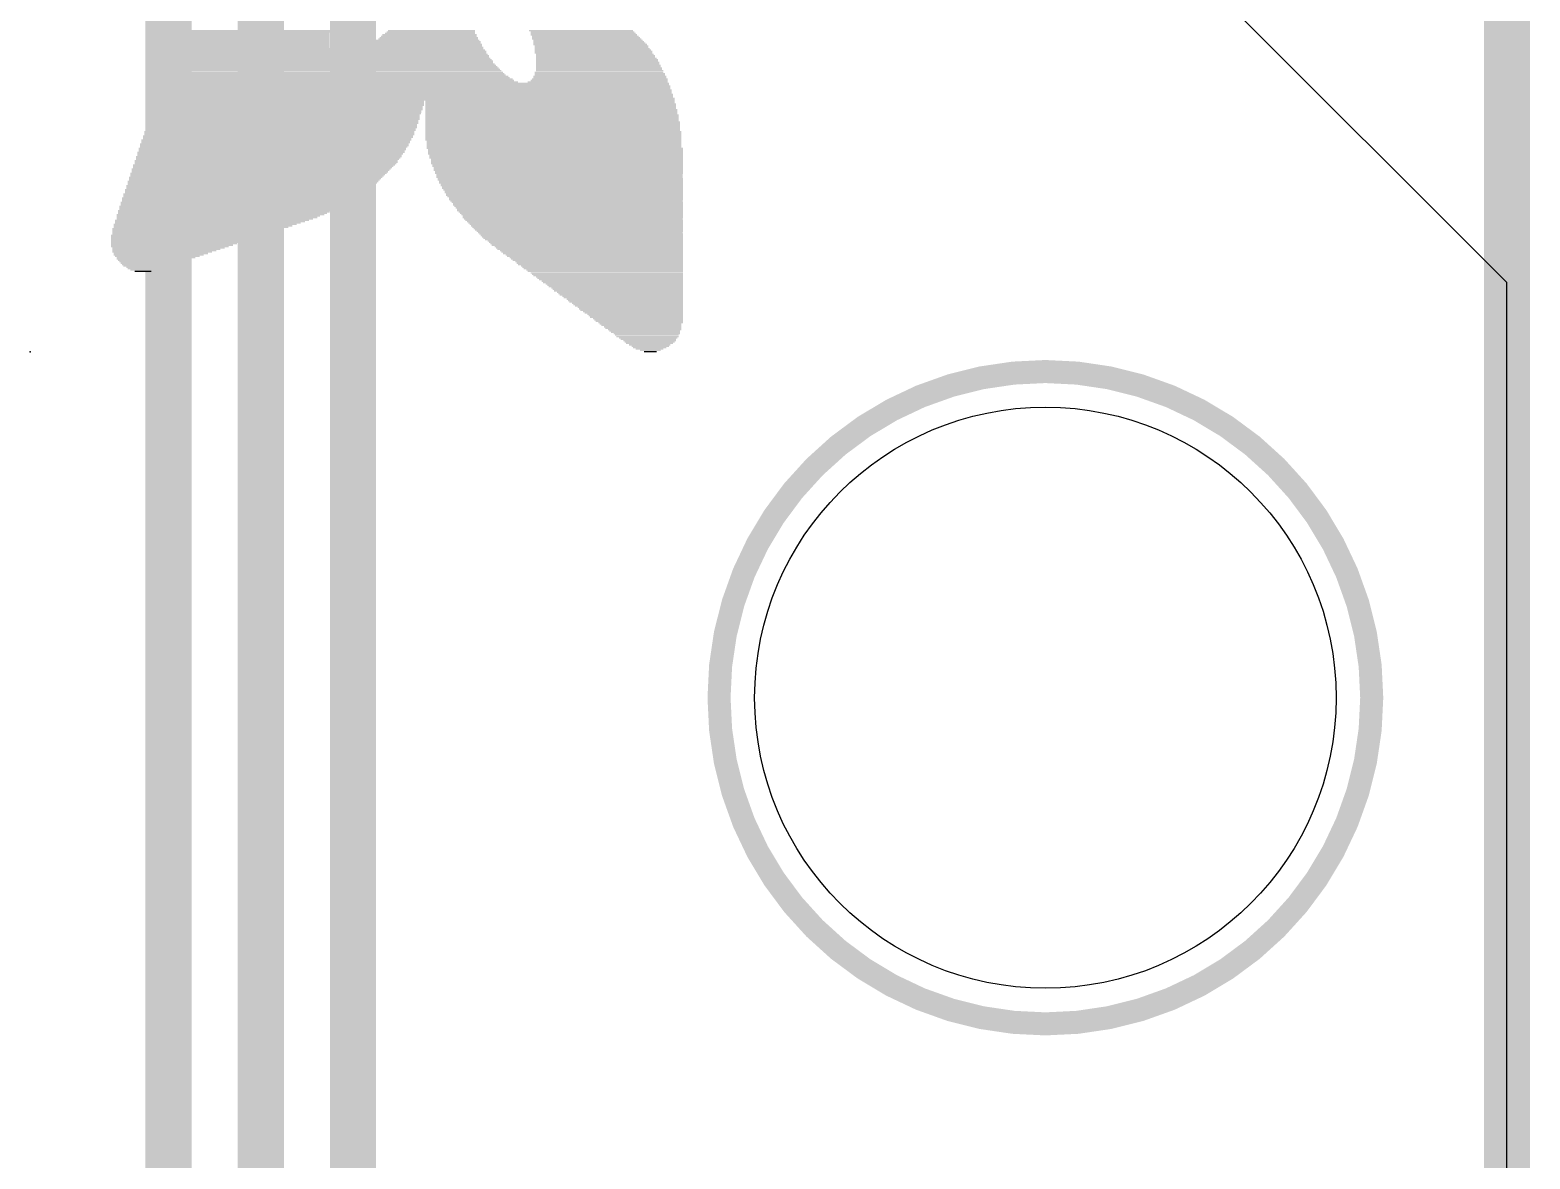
# Model space of a CAD drawing. Extents: x -0.1 to 68.7, y -0.4 to 53.6.
# Drawn here: x 60.45 to 68.71, y 33.02 to 39.24 of the extents above; entities that cross this region are included whole.
import ezdxf

# ---------------------------------------------------------------- set-up
doc = ezdxf.new("R2010")
doc.units = 0
for name, color, linetype in [('1', 12, 'CONTINUOUS'), ('16', 132, 'CONTINUOUS'), ('20', 4, 'CONTINUOUS'), ('21', 40, 'CONTINUOUS'), ('23', 53, 'CONTINUOUS'), ('51', 253, 'CONTINUOUS')]:
    doc.layers.add(name, color=color, linetype=linetype)

# ---------------------------------------------------------------- blocks, each defined once
blk = doc.blocks.new('RECT')
blk.add_solid([(-0.5, -0.5), (0.5, -0.5), (-0.5, 0.5), (0.5, 0.5)])

msp = doc.modelspace()

# ---------------------------------------------------------------- linework, layer by layer
at = {"layer": '1', "const_width": 0.254}
msp.add_lwpolyline([(68.58, 53.34), (68.58, -0.127)], dxfattribs=at)
at = {"layer": '16', "const_width": 0.254}
for points in [[(68.58, -0.254), (68.58, 53.467)], [(62.23, 24.638), (62.23, 48.26)], [(61.722, 22.86), (61.722, 45.212)], [(61.214, 21.082), (61.214, 44.831)]]:
    msp.add_lwpolyline(points, dxfattribs=at)
at = {"layer": '20'}
for p, q in [((68.58, 37.846), (66.04, 40.386)), ((68.58, 5.08), (68.58, 37.846))]:
    msp.add_line(p, q, dxfattribs=at)
msp.add_circle((66.04, 35.56), 1.6, dxfattribs=at)
at = {"layer": '23'}
msp.add_point((60.452, 37.465), dxfattribs=at)
at = {"layer": '51'}
for p, q in [((68.58, 37.846), (66.04, 40.386)), ((68.58, 5.08), (68.58, 37.846))]:
    msp.add_line(p, q, dxfattribs=at)
at = {"layer": '51', "const_width": 0.127}
msp.add_lwpolyline([(66.04, 33.764, 1), (66.04, 37.356, 1), (66.04, 33.764)], format="xyb", dxfattribs=at)

# ---------------------------------------------------------------- block references
at = {"layer": '21'}
for p, xscale, yscale in [((61.6903, 39.21), 0.8229, 0.0076), ((61.6941, 39.2176), 0.8153, 0.0076), ((61.7017, 39.2328), 0.8154, 0.0077), ((61.7017, 39.2252), 0.8154, 0.0076), ((62.6504, 39.21), 0.5182, 0.0076), ((62.6542, 39.2176), 0.4953, 0.0076), ((62.658, 39.2252), 0.4876, 0.0076), ((62.6618, 39.2328), 0.48, 0.0077), ((63.4848, 39.2328), 0.5715, 0.0077), ((63.4962, 39.2176), 0.5792, 0.0076), ((63.5, 39.21), 0.5868, 0.0076), ((63.4924, 39.2252), 0.5715, 0.0076), ((61.6751, 39.1338), 0.8687, 0.0076), ((61.6751, 39.1262), 0.8687, 0.0076), ((61.675, 39.149), 0.8534, 0.0076), ((61.675, 39.1414), 0.8534, 0.0076), ((61.6788, 39.1643), 0.8458, 0.0076), ((61.6788, 39.1566), 0.8458, 0.0077), ((61.6826, 39.1795), 0.8382, 0.0076), ((61.6826, 39.1719), 0.8382, 0.0076), ((61.6865, 39.1947), 0.8305, 0.0077), ((61.6865, 39.1871), 0.8305, 0.0076), ((61.6903, 39.2024), 0.8229, 0.0076), ((62.6085, 39.1262), 0.6934, 0.0076), ((62.6123, 39.1338), 0.6706, 0.0076), ((62.6199, 39.1414), 0.6554, 0.0076), ((62.6237, 39.149), 0.6324, 0.0076), ((62.6313, 39.1566), 0.6172, 0.0077), ((62.6313, 39.1643), 0.602, 0.0076), ((62.639, 39.1719), 0.5867, 0.0076), ((62.639, 39.1795), 0.5715, 0.0076), ((62.6427, 39.1871), 0.5487, 0.0076), ((62.6466, 39.1947), 0.541, 0.0077), ((62.6466, 39.2024), 0.5258, 0.0076), ((63.5115, 39.1947), 0.5943, 0.0077), ((63.5077, 39.2024), 0.5867, 0.0076), ((63.5153, 39.1871), 0.6019, 0.0076), ((63.5229, 39.1795), 0.602, 0.0076), ((63.5267, 39.1719), 0.6096, 0.0076), ((63.5305, 39.1643), 0.6172, 0.0076), ((63.5343, 39.1566), 0.6248, 0.0077), ((63.5419, 39.149), 0.6248, 0.0076), ((63.5419, 39.1414), 0.6248, 0.0076), ((63.5496, 39.1262), 0.6401, 0.0076), ((63.5458, 39.1338), 0.6325, 0.0076), ((62.1094, 39.0423), 1.8135, 0.0077), ((62.1056, 39.05), 1.8059, 0.0076), ((62.1056, 39.0652), 1.7907, 0.0076), ((62.1056, 39.0576), 1.7907, 0.0076), ((62.0979, 39.0881), 1.7602, 0.0076), ((62.1018, 39.0804), 1.7679, 0.0077), ((62.1056, 39.0728), 1.7755, 0.0076), ((62.1017, 39.0957), 1.7526, 0.0076), ((61.6941, 39.1033), 0.9373, 0.0076), ((61.6827, 39.1109), 0.8991, 0.0076), ((61.6751, 39.1185), 0.8839, 0.0077), ((62.5742, 39.1033), 0.7925, 0.0076), ((62.5933, 39.1109), 0.7391, 0.0076), ((62.6046, 39.1185), 0.7163, 0.0077), ((63.5534, 39.1185), 0.6477, 0.0077), ((63.5534, 39.1109), 0.6477, 0.0076), ((63.561, 39.1033), 0.6477, 0.0076), ((63.5648, 39.0957), 0.6553, 0.0076), ((63.5648, 39.0881), 0.6553, 0.0076), ((63.5686, 39.0804), 0.663, 0.0077), ((63.5724, 39.0728), 0.6706, 0.0076), ((63.5724, 39.0652), 0.6706, 0.0076), ((63.5762, 39.0576), 0.6782, 0.0076), ((63.5762, 39.05), 0.6782, 0.0076), ((63.58, 39.0423), 0.6858, 0.0077), ((62.1322, 38.9814), 1.905, 0.0076), ((62.136, 38.9738), 1.9126, 0.0076), ((62.1437, 38.9661), 1.9279, 0.0077), ((62.1246, 38.9966), 1.8746, 0.0076), ((62.1284, 38.989), 1.8822, 0.0076), ((62.1208, 39.0042), 1.8669, 0.0077), ((62.1132, 39.0271), 1.8364, 0.0076), ((62.117, 39.0195), 1.844, 0.0076), ((62.1208, 39.0119), 1.8516, 0.0076), ((62.1132, 39.0347), 1.8212, 0.0076), ((63.5877, 38.9661), 0.7467, 0.0077), ((63.5877, 38.9814), 0.7315, 0.0076), ((63.5877, 38.9738), 0.7315, 0.0076), ((63.5877, 38.9966), 0.7163, 0.0076), ((63.5877, 38.989), 0.7163, 0.0076), ((63.5839, 39.0042), 0.7087, 0.0077), ((63.58, 39.0347), 0.6858, 0.0076), ((63.5838, 39.0271), 0.6934, 0.0076), ((63.5838, 39.0195), 0.6934, 0.0076), ((63.5877, 39.0119), 0.7011, 0.0076), ((62.5666, 38.8899), 2.8347, 0.0077), ((62.5704, 38.8823), 2.8423, 0.0076), ((62.5666, 38.9128), 2.8194, 0.0076), ((62.5704, 38.9052), 2.827, 0.0076), ((62.5704, 38.8976), 2.827, 0.0076), ((62.5666, 38.9357), 2.8041, 0.0076), ((62.5704, 38.928), 2.8118, 0.0077), ((62.5704, 38.9204), 2.8118, 0.0076), ((62.1551, 38.9509), 1.966, 0.0076), ((62.1437, 38.9585), 1.9431, 0.0076), ((62.5704, 38.9433), 2.7965, 0.0076), ((63.5762, 38.9509), 0.7696, 0.0076), ((63.5838, 38.9585), 0.7544, 0.0076), ((61.8656, 38.7985), 1.4935, 0.0076), ((61.8732, 38.8214), 1.4935, 0.0076), ((61.8694, 38.8137), 1.4859, 0.0077), ((61.8694, 38.8061), 1.4859, 0.0076), ((61.877, 38.8442), 1.4859, 0.0076), ((61.877, 38.8366), 1.4859, 0.0076), ((61.877, 38.829), 1.4859, 0.0076), ((62.5666, 38.8671), 2.8499, 0.0076), ((62.5704, 38.8595), 2.8575, 0.0076), ((62.5704, 38.8518), 2.8575, 0.0077), ((62.5704, 38.8747), 2.8423, 0.0076), ((63.3133, 38.8442), 1.3716, 0.0076), ((63.3133, 38.8366), 1.3716, 0.0076), ((63.3171, 38.829), 1.3792, 0.0076), ((63.3171, 38.8214), 1.3792, 0.0076), ((63.3171, 38.8137), 1.3792, 0.0077), ((63.3171, 38.8061), 1.3792, 0.0076), ((63.321, 38.7985), 1.3869, 0.0076), ((61.8427, 38.7223), 1.4935, 0.0076), ((61.8389, 38.7147), 1.4859, 0.0076), ((61.8503, 38.7452), 1.4935, 0.0076), ((61.8465, 38.7375), 1.4859, 0.0077), ((61.8465, 38.7299), 1.4859, 0.0076), ((61.8579, 38.7756), 1.4936, 0.0077), ((61.8541, 38.768), 1.4859, 0.0076), ((61.8541, 38.7604), 1.4859, 0.0076), ((61.8541, 38.7528), 1.4859, 0.0076), ((61.8618, 38.7909), 1.4859, 0.0076), ((61.8618, 38.7833), 1.4859, 0.0076), ((63.3285, 38.7299), 1.4021, 0.0076), ((63.3285, 38.7223), 1.4021, 0.0076), ((63.3285, 38.7147), 1.4021, 0.0076), ((63.321, 38.7909), 1.3869, 0.0076), ((63.321, 38.7833), 1.3869, 0.0076), ((63.321, 38.7756), 1.3869, 0.0077), ((63.3248, 38.768), 1.3945, 0.0076), ((63.3248, 38.7604), 1.3945, 0.0076), ((63.3248, 38.7528), 1.3945, 0.0076), ((63.3248, 38.7452), 1.3945, 0.0076), ((63.3248, 38.7375), 1.3945, 0.0077), ((61.8084, 38.6309), 1.4859, 0.0076), ((61.8122, 38.6385), 1.4783, 0.0076), ((61.816, 38.6537), 1.4859, 0.0076), ((61.816, 38.6461), 1.4859, 0.0076), ((61.8237, 38.6766), 1.4859, 0.0076), ((61.8237, 38.669), 1.4859, 0.0076), ((61.8237, 38.6613), 1.4859, 0.0077), ((61.8351, 38.6994), 1.4935, 0.0077), ((61.8313, 38.6918), 1.4859, 0.0076), ((61.8313, 38.6842), 1.4859, 0.0076), ((61.8389, 38.7071), 1.4859, 0.0076), ((63.3285, 38.7071), 1.4021, 0.0076), ((63.3285, 38.6994), 1.4021, 0.0077), ((63.3285, 38.6918), 1.4021, 0.0076), ((63.3285, 38.6842), 1.4021, 0.0076), ((63.3324, 38.6766), 1.4097, 0.0076), ((63.3324, 38.669), 1.4097, 0.0076), ((63.3324, 38.6613), 1.4097, 0.0077), ((63.3324, 38.6537), 1.4097, 0.0076), ((63.3324, 38.6461), 1.4097, 0.0076), ((63.3324, 38.6385), 1.4097, 0.0076), ((63.3324, 38.6309), 1.4097, 0.0076), ((61.7779, 38.5623), 1.4706, 0.0076), ((61.7741, 38.5547), 1.463, 0.0076), ((61.7703, 38.547), 1.4554, 0.0077), ((61.7855, 38.5851), 1.4706, 0.0077), ((61.7855, 38.5775), 1.4706, 0.0076), ((61.7817, 38.5699), 1.463, 0.0076), ((61.797, 38.608), 1.4783, 0.0076), ((61.797, 38.6004), 1.4783, 0.0076), ((61.7932, 38.5928), 1.4707, 0.0076), ((61.8046, 38.6232), 1.4783, 0.0077), ((61.8046, 38.6156), 1.4783, 0.0076), ((63.3362, 38.6232), 1.4021, 0.0077), ((63.3362, 38.6156), 1.4021, 0.0076), ((63.3362, 38.608), 1.4021, 0.0076), ((63.3362, 38.6004), 1.4021, 0.0076), ((63.3362, 38.5928), 1.4021, 0.0076), ((63.34, 38.5851), 1.4097, 0.0077), ((63.3438, 38.5775), 1.402, 0.0076), ((63.3438, 38.5699), 1.402, 0.0076), ((63.3438, 38.5623), 1.402, 0.0076), ((63.3438, 38.5547), 1.402, 0.0076), ((63.3476, 38.547), 1.3944, 0.0077), ((61.7246, 38.4708), 1.4249, 0.0077), ((61.7398, 38.4937), 1.4402, 0.0076), ((61.736, 38.4861), 1.4326, 0.0076), ((61.7322, 38.4785), 1.4249, 0.0076), ((61.7512, 38.5166), 1.4478, 0.0076), ((61.7512, 38.5089), 1.4478, 0.0077), ((61.7474, 38.5013), 1.4402, 0.0076), ((61.7588, 38.5242), 1.4478, 0.0076), ((61.7665, 38.5394), 1.4631, 0.0076), ((61.7627, 38.5318), 1.4555, 0.0076), ((63.3476, 38.5394), 1.3944, 0.0076), ((63.3476, 38.5318), 1.3944, 0.0076), ((63.3514, 38.5242), 1.3868, 0.0076), ((63.3514, 38.5166), 1.3868, 0.0076), ((63.3514, 38.5089), 1.3868, 0.0077), ((63.3514, 38.5013), 1.3868, 0.0076), ((63.3552, 38.4937), 1.3792, 0.0076), ((63.3552, 38.4861), 1.3792, 0.0076), ((63.359, 38.4785), 1.3716, 0.0076), ((63.359, 38.4708), 1.3716, 0.0077), ((61.6788, 38.4023), 1.3792, 0.0076), ((61.675, 38.3946), 1.3716, 0.0077), ((61.6712, 38.387), 1.364, 0.0076), ((61.6941, 38.4251), 1.3945, 0.0076), ((61.6903, 38.4175), 1.3869, 0.0076), ((61.6865, 38.4099), 1.3793, 0.0076), ((61.7055, 38.4404), 1.402, 0.0076), ((61.7017, 38.4327), 1.3944, 0.0077), ((61.7094, 38.448), 1.4097, 0.0076), ((61.7208, 38.4632), 1.4173, 0.0076), ((61.717, 38.4556), 1.4097, 0.0076), ((63.359, 38.4632), 1.3716, 0.0076), ((63.3629, 38.4556), 1.3639, 0.0076), ((63.3629, 38.448), 1.3639, 0.0076), ((63.3666, 38.4404), 1.3563, 0.0076), ((63.3666, 38.4327), 1.3563, 0.0077), ((63.3666, 38.4251), 1.3563, 0.0076), ((63.3705, 38.4175), 1.3487, 0.0076), ((63.3705, 38.4099), 1.3487, 0.0076), ((63.3743, 38.4023), 1.3411, 0.0076), ((63.3743, 38.3946), 1.3411, 0.0077), ((63.3781, 38.387), 1.3335, 0.0076), ((61.6026, 38.3108), 1.2878, 0.0076), ((61.595, 38.3032), 1.2726, 0.0076), ((61.6255, 38.3337), 1.3182, 0.0076), ((61.6179, 38.3261), 1.303, 0.0076), ((61.6141, 38.3184), 1.2954, 0.0077), ((61.6446, 38.3565), 1.3411, 0.0077), ((61.637, 38.3489), 1.3259, 0.0076), ((61.6331, 38.3413), 1.3182, 0.0076), ((61.6636, 38.3794), 1.364, 0.0076), ((61.656, 38.3718), 1.3487, 0.0076), ((61.6522, 38.3642), 1.3411, 0.0076), ((63.3781, 38.3794), 1.3335, 0.0076), ((63.3819, 38.3718), 1.3258, 0.0076), ((63.3819, 38.3642), 1.3258, 0.0076), ((63.3857, 38.3565), 1.3182, 0.0077), ((63.3895, 38.3489), 1.3106, 0.0076), ((63.3895, 38.3413), 1.3106, 0.0076), ((63.3933, 38.3337), 1.303, 0.0076), ((63.3933, 38.3261), 1.303, 0.0076), ((63.3971, 38.3184), 1.2954, 0.0077), ((63.401, 38.3108), 1.2877, 0.0076), ((63.401, 38.3032), 1.2877, 0.0076), ((61.4998, 38.2194), 1.143, 0.0076), ((61.5303, 38.2422), 1.1887, 0.0077), ((61.5188, 38.2346), 1.1658, 0.0076), ((61.5112, 38.227), 1.1506, 0.0076), ((61.5569, 38.2651), 1.2268, 0.0076), ((61.5493, 38.2575), 1.2116, 0.0076), ((61.5417, 38.2499), 1.1963, 0.0076), ((61.5798, 38.288), 1.2573, 0.0076), ((61.5645, 38.2727), 1.2268, 0.0076), ((61.5722, 38.2803), 1.2421, 0.0077), ((61.5912, 38.2956), 1.265, 0.0076), ((63.4047, 38.2956), 1.2801, 0.0076), ((63.4086, 38.288), 1.2725, 0.0076), ((63.4124, 38.2803), 1.2649, 0.0077), ((63.4124, 38.2727), 1.2649, 0.0076), ((63.4162, 38.2651), 1.2573, 0.0076), ((63.42, 38.2575), 1.2496, 0.0076), ((63.4238, 38.2499), 1.242, 0.0076), ((63.4238, 38.2422), 1.242, 0.0077), ((63.4276, 38.2346), 1.2344, 0.0076), ((63.4314, 38.227), 1.2268, 0.0076), ((63.4352, 38.2194), 1.2192, 0.0076), ((61.3779, 38.1432), 0.9449, 0.0076), ((61.3664, 38.1356), 0.922, 0.0076), ((61.416, 38.166), 1.0059, 0.0077), ((61.4045, 38.1584), 0.983, 0.0076), ((61.3931, 38.1508), 0.9601, 0.0076), ((61.454, 38.1889), 1.0668, 0.0076), ((61.4426, 38.1813), 1.044, 0.0076), ((61.4312, 38.1737), 1.0211, 0.0076), ((61.4693, 38.1965), 1.082, 0.0076), ((61.4884, 38.2118), 1.1201, 0.0076), ((61.4808, 38.2041), 1.1049, 0.0077), ((63.4391, 38.2118), 1.2115, 0.0076), ((63.4391, 38.2041), 1.2115, 0.0077), ((63.4428, 38.1965), 1.2039, 0.0076), ((63.4467, 38.1889), 1.1963, 0.0076), ((63.4505, 38.1813), 1.1887, 0.0076), ((63.4543, 38.1737), 1.1811, 0.0076), ((63.4581, 38.166), 1.1734, 0.0077), ((63.4619, 38.1584), 1.1658, 0.0076), ((63.4657, 38.1508), 1.1582, 0.0076), ((63.4695, 38.1432), 1.1506, 0.0076), ((63.4733, 38.1356), 1.143, 0.0076), ((61.3131, 38.1051), 0.8306, 0.0076), ((61.3017, 38.0975), 0.8077, 0.0076), ((61.2902, 38.0898), 0.7848, 0.0077), ((61.2788, 38.0822), 0.762, 0.0076), ((61.256, 38.067), 0.7163, 0.0076), ((61.2445, 38.0594), 0.6934, 0.0076), ((61.2331, 38.0517), 0.6705, 0.0077), ((61.2674, 38.0746), 0.7391, 0.0076), ((61.3398, 38.1203), 0.8687, 0.0076), ((61.3283, 38.1127), 0.8458, 0.0076), ((61.3512, 38.1279), 0.8915, 0.0077), ((63.4772, 38.1279), 1.1353, 0.0077), ((63.4809, 38.1203), 1.1277, 0.0076), ((63.4848, 38.1127), 1.1201, 0.0076), ((63.4886, 38.1051), 1.1125, 0.0076), ((63.4924, 38.0975), 1.1049, 0.0076), ((63.4962, 38.0898), 1.0972, 0.0077), ((63.5, 38.0822), 1.0896, 0.0076), ((63.5076, 38.0746), 1.0744, 0.0076), ((63.5114, 38.067), 1.0668, 0.0076), ((63.5153, 38.0594), 1.0591, 0.0076), ((63.5191, 38.0517), 1.0515, 0.0077), ((61.2217, 38.0441), 0.6477, 0.0076), ((61.214, 38.0365), 0.6172, 0.0076), ((61.2026, 38.0289), 0.5944, 0.0076), ((61.1797, 38.0136), 0.5486, 0.0077), ((61.1912, 38.0213), 0.5715, 0.0076), ((61.1721, 38.006), 0.5182, 0.0076), ((61.1607, 37.9984), 0.4953, 0.0076), ((61.1531, 37.9908), 0.4649, 0.0076), ((61.134, 37.9755), 0.4114, 0.0077), ((61.1455, 37.9832), 0.4343, 0.0076), ((63.5267, 38.0441), 1.0363, 0.0076), ((63.5305, 38.0365), 1.0287, 0.0076), ((63.5343, 38.0289), 1.021, 0.0076), ((63.5419, 38.0213), 1.0058, 0.0076), ((63.5457, 38.0136), 0.9982, 0.0077), ((63.5495, 38.006), 0.9906, 0.0076), ((63.5572, 37.9984), 0.9753, 0.0076), ((63.561, 37.9908), 0.9677, 0.0076), ((63.5686, 37.9832), 0.9525, 0.0076), ((63.5724, 37.9755), 0.9448, 0.0077), ((61.1264, 37.9679), 0.381, 0.0076), ((61.1188, 37.9603), 0.3505, 0.0076), ((61.1112, 37.9527), 0.3201, 0.0076), ((61.1035, 37.9451), 0.2896, 0.0076), ((61.0959, 37.9374), 0.259, 0.0077), ((61.0921, 37.9298), 0.221, 0.0076), ((61.0845, 37.9222), 0.1905, 0.0076), ((61.0769, 37.9146), 0.1447, 0.0076), ((61.0731, 37.907), 0.0915, 0.0076), ((63.5762, 37.9679), 0.9372, 0.0076), ((63.5838, 37.9603), 0.922, 0.0076), ((63.5876, 37.9527), 0.9144, 0.0076), ((63.5915, 37.9451), 0.9067, 0.0076), ((63.5991, 37.9374), 0.8915, 0.0077), ((63.6029, 37.9298), 0.8839, 0.0076), ((63.6067, 37.9222), 0.8763, 0.0076), ((63.6143, 37.9146), 0.861, 0.0076), ((63.6181, 37.907), 0.8534, 0.0076), ((63.6257, 37.8993), 0.8382, 0.0077), ((63.6296, 37.8917), 0.8305, 0.0076), ((63.6334, 37.8841), 0.8229, 0.0076), ((63.641, 37.8765), 0.8077, 0.0076), ((63.6448, 37.8689), 0.8001, 0.0076), ((63.6486, 37.8612), 0.7924, 0.0077), ((63.6562, 37.8536), 0.7772, 0.0076), ((63.66, 37.846), 0.7696, 0.0076), ((63.6677, 37.8384), 0.7543, 0.0076), ((63.6715, 37.8308), 0.7467, 0.0076), ((63.6753, 37.8231), 0.7391, 0.0077), ((63.6829, 37.8155), 0.7239, 0.0076), ((63.6867, 37.8079), 0.7162, 0.0076), ((63.6905, 37.8003), 0.7086, 0.0076), ((63.6981, 37.7927), 0.6934, 0.0076), ((63.7019, 37.7851), 0.6858, 0.0077), ((63.7058, 37.7774), 0.6781, 0.0076), ((63.7134, 37.7698), 0.6629, 0.0076), ((63.7172, 37.7622), 0.6553, 0.0076), ((63.7248, 37.7546), 0.64, 0.0076), ((63.7286, 37.747), 0.6324, 0.0077), ((63.7324, 37.7393), 0.6248, 0.0076), ((63.74, 37.7317), 0.6096, 0.0076), ((63.7439, 37.7241), 0.6019, 0.0076), ((63.7477, 37.7165), 0.5943, 0.0076), ((63.7553, 37.7089), 0.5791, 0.0077), ((63.7591, 37.7012), 0.5715, 0.0076), ((63.7629, 37.6936), 0.5638, 0.0076), ((63.7705, 37.686), 0.5486, 0.0076), ((63.7743, 37.6784), 0.541, 0.0076), ((63.782, 37.6708), 0.5257, 0.0077), ((63.7858, 37.6631), 0.5181, 0.0076), ((63.7896, 37.6555), 0.5105, 0.0076), ((63.7972, 37.6479), 0.4953, 0.0076), ((63.801, 37.6403), 0.4876, 0.0076), ((63.8048, 37.6327), 0.48, 0.0077), ((63.8124, 37.625), 0.4648, 0.0076), ((63.8124, 37.6174), 0.4496, 0.0076), ((63.8163, 37.6098), 0.4419, 0.0076), ((63.8239, 37.6022), 0.4267, 0.0076), ((63.8277, 37.5946), 0.4191, 0.0077), ((63.8353, 37.5869), 0.4038, 0.0076), ((63.8353, 37.5793), 0.3886, 0.0076), ((63.8391, 37.5717), 0.381, 0.0076), ((63.8467, 37.5641), 0.3658, 0.0076), ((63.8468, 37.5565), 0.3505, 0.0077), ((63.8506, 37.5488), 0.3429, 0.0076), ((63.8544, 37.5412), 0.3201, 0.0076), ((63.8543, 37.5336), 0.3048, 0.0076), ((63.862, 37.526), 0.2895, 0.0076), ((63.862, 37.5184), 0.2743, 0.0077), ((63.862, 37.5107), 0.2591, 0.0076), ((63.862, 37.5031), 0.2286, 0.0076), ((63.8658, 37.4955), 0.2057, 0.0076), ((63.862, 37.4879), 0.1829, 0.0076), ((63.862, 37.4803), 0.1524, 0.0077), ((63.8658, 37.4726), 0.1143, 0.0076), ((63.8658, 37.465), 0.0686, 0.0076)]:
    msp.add_blockref('RECT', p, dxfattribs=dict(at, xscale=xscale, yscale=yscale))

doc.saveas('drawing.dxf')
